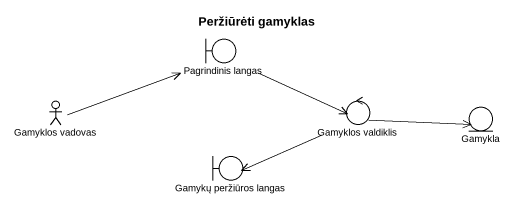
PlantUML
@startuml
title Peržiūrėti gamyklas
boundary "Pagrindinis langas" as Pagrindinis_langas
actor "Gamyklos vadovas" as Gamyklos_vadovas
control "Gamyklos valdiklis" as Gamyklos_valdiklis
entity Gamykla
boundary "Gamykų peržiūros langas" as Gamykų_peržiūros_langas
Pagrindinis_langas -right-> Gamyklos_valdiklis
Gamyklos_vadovas -right-> Pagrindinis_langas
Gamyklos_valdiklis -right-> Gamykla
Gamyklos_valdiklis -left-> Gamykų_peržiūros_langas
@enduml
